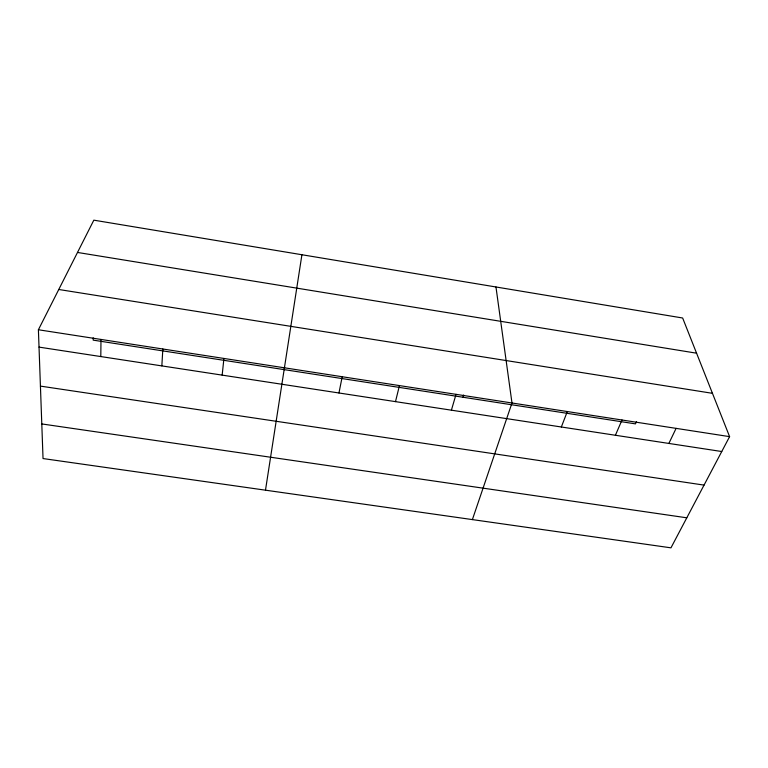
<?xml version="1.0" encoding="UTF-8"?>
<svg xmlns="http://www.w3.org/2000/svg" width="768" height="768" viewBox="0 0 768 768"><rect width="100%" height="100%" fill="white"/><g stroke="black" fill="none" stroke-linecap="round" stroke-linejoin="round"><path stroke-width="1.15" d="M93.206 337.805L93.197 340.138L635.472 423.878L636.422 421.738M100.8 356.563L100.992 339.446M161.846 365.894L162.835 349.008M222.163 375.12L223.93 358.454M265.488 490.186L301.92 254.736M284.237 369.638L284.602 367.325M338.957 392.986L342.202 376.742M395.491 401.635L399.446 385.584M451.402 410.179L456.038 394.339M462.979 397.238L463.642 395.021M472.387 519.6L511.987 402.989L495.965 286.982M561.341 426.998L567.312 411.542M615.398 435.264L622.013 420M668.861 443.443L676.109 428.362M38.4 329.76L93.83 220.166L682.646 318L729.6 436.637L670.963 547.834L43.037 458.554L38.4 329.76L729.6 436.637M41.789 423.936L686.803 517.805M40.426 386.112L704.035 485.107M39.024 347.117L721.747 451.526M58.771 289.488L712.454 393.322M77.51 252.451L696.576 353.194"/></g></svg>
